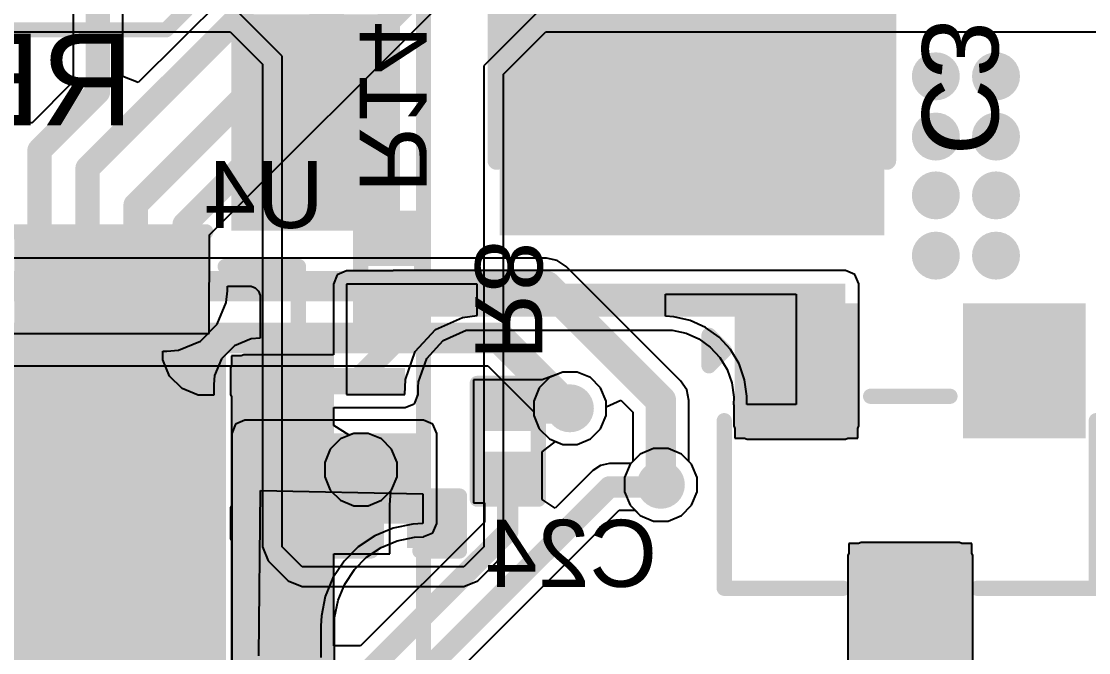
# Model space of a CAD drawing. Header units: millimetres. Extents: x -0.24 to 4.31, y -0.01 to 3.37.
# Drawn here: x 0.2421 to 0.5921, y 0.4996 to 0.7068 of the extents above; entities that cross this region are included whole.
import ezdxf

# ---------------------------------------------------------------- set-up
doc = ezdxf.new("R2010")
doc.units = ezdxf.units.MM
doc.header["$MEASUREMENT"] = 0
for name, color, linetype in [('BottomLayer', 5, 'Continuous'), ('BottomOverlay', 54, 'Continuous'), ('BottomPaste', 16, 'Continuous'), ('BottomSolder', 6, 'Continuous'), ('MidLayer1', 16, 'Continuous'), ('MidLayer2', 76, 'Continuous'), ('TopLayer', 1, 'Continuous'), ('TopOverlay', 2, 'Continuous'), ('TopPaste', 8, 'Continuous'), ('TopSolder', 216, 'Continuous'), ('ViaHoleLayer', 16, 'Continuous')]:
    doc.layers.add(name, color=color, linetype=linetype)
doc.styles.add('Arial', font='', dxfattribs={"height": 0.2})
doc.styles.get('Arial').set_extended_font_data('Arial')

# ---------------------------------------------------------------- blocks, each defined once
blk = doc.blocks.new('HF32FA_G_005_HSL1_25')
at = {"layer": 'TopOverlay', "const_width": 0.005}
blk.add_lwpolyline([(-0.347, 0.2), (0.347, 0.2)], dxfattribs=at)
blk = doc.blocks.new('QFNWB_56__7_7__B_33')
at = {"layer": 'BottomLayer'}
for points in [[(0.1122, 0.1122), (0.1122, -0.1122), (-0.1122, -0.1122), (-0.1122, 0.1122)], [(0.12205, -0.05079), (0.14764, -0.05079), (0.14764, -0.05945), (0.12205, -0.05945)], [(0.12205, -0.06654), (0.14764, -0.06654), (0.14764, -0.0752), (0.12205, -0.0752)], [(0.12205, -0.08228), (0.14764, -0.08228), (0.14764, -0.09094), (0.12205, -0.09094)], [(0.12205, -0.09803), (0.14764, -0.09803), (0.14764, -0.10669), (0.12205, -0.10669)], [(0.02795, -0.12205), (0.02795, -0.14764), (0.01929, -0.14764), (0.01929, -0.12205)], [(0.0437, -0.12205), (0.0437, -0.14764), (0.03504, -0.14764), (0.03504, -0.12205)], [(0.05945, -0.12205), (0.05945, -0.14764), (0.05079, -0.14764), (0.05079, -0.12205)], [(0.0752, -0.12205), (0.0752, -0.14764), (0.06654, -0.14764), (0.06654, -0.12205)], [(0.09094, -0.12205), (0.09094, -0.14764), (0.08228, -0.14764), (0.08228, -0.12205)], [(0.10669, -0.12205), (0.10669, -0.14764), (0.09803, -0.14764), (0.09803, -0.12205)]]:
    blk.add_hatch(color=5, dxfattribs=at).paths.add_polyline_path(points)
at = {"layer": 'BottomPaste'}
for points in [[(0.1122, 0.1122), (0.1122, -0.1122), (-0.1122, -0.1122), (-0.1122, 0.1122)], [(0.12205, -0.05079), (0.14764, -0.05079), (0.14764, -0.05945), (0.12205, -0.05945)], [(0.12205, -0.06654), (0.14764, -0.06654), (0.14764, -0.0752), (0.12205, -0.0752)], [(0.12205, -0.08228), (0.14764, -0.08228), (0.14764, -0.09094), (0.12205, -0.09094)], [(0.12205, -0.09803), (0.14764, -0.09803), (0.14764, -0.10669), (0.12205, -0.10669)], [(0.02795, -0.12205), (0.02795, -0.14764), (0.01929, -0.14764), (0.01929, -0.12205)], [(0.0437, -0.12205), (0.0437, -0.14764), (0.03504, -0.14764), (0.03504, -0.12205)], [(0.05945, -0.12205), (0.05945, -0.14764), (0.05079, -0.14764), (0.05079, -0.12205)], [(0.0752, -0.12205), (0.0752, -0.14764), (0.06654, -0.14764), (0.06654, -0.12205)], [(0.09094, -0.12205), (0.09094, -0.14764), (0.08228, -0.14764), (0.08228, -0.12205)], [(0.10669, -0.12205), (0.10669, -0.14764), (0.09803, -0.14764), (0.09803, -0.12205)]]:
    blk.add_hatch(color=16, dxfattribs=at).paths.add_polyline_path(points)
at = {"layer": 'BottomSolder'}
for points in [[(0.1162, 0.1162), (0.1162, -0.1162), (-0.1162, -0.1162), (-0.1162, 0.1162)], [(0.11805, -0.04679), (0.15164, -0.04679), (0.15164, -0.06345), (0.11805, -0.06345)], [(0.11805, -0.06254), (0.15164, -0.06254), (0.15164, -0.0792), (0.11805, -0.0792)], [(0.11805, -0.07828), (0.15164, -0.07828), (0.15164, -0.09495), (0.11805, -0.09495)], [(0.11805, -0.09403), (0.15164, -0.09403), (0.15164, -0.11069), (0.11805, -0.11069)], [(0.0162, -0.11805), (0.0162, -0.15164), (-0.00046, -0.15164), (-0.00046, -0.11805)], [(0.03195, -0.11805), (0.03195, -0.15164), (0.01529, -0.15164), (0.01529, -0.11805)], [(0.0477, -0.11805), (0.0477, -0.15164), (0.03104, -0.15164), (0.03104, -0.11805)], [(0.06345, -0.11805), (0.06345, -0.15164), (0.04679, -0.15164), (0.04679, -0.11805)], [(0.0792, -0.11805), (0.0792, -0.15164), (0.06254, -0.15164), (0.06254, -0.11805)], [(0.09494, -0.11805), (0.09494, -0.15164), (0.07828, -0.15164), (0.07828, -0.11805)], [(0.11069, -0.11805), (0.11069, -0.15164), (0.09403, -0.15164), (0.09403, -0.11805)]]:
    blk.add_hatch(color=6, dxfattribs=at).paths.add_polyline_path(points)
at = {"layer": 'BottomOverlay', "const_width": 0.005}
for points in [[(0.14, -0.116), (0.14, -0.14)], [(0.115, -0.14), (0.14, -0.14)]]:
    blk.add_lwpolyline(points, dxfattribs=at)
at = {"layer": 'BottomOverlay', "const_width": 0.0025}
for points in [[(0.13875, -0.116, 1), (0.14125, -0.116, 1)], [(0.11375, -0.14, 1), (0.11625, -0.14, 1)], [(0.13875, -0.14, 1), (0.14125, -0.14, 1)], [(0.13875, -0.14, 1), (0.14125, -0.14, 1)]]:
    blk.add_lwpolyline(points, format="xyb", close=True, dxfattribs=at)
blk = doc.blocks.new('R___0201_B_47')
at = {"layer": 'BottomLayer'}
for points in [[(-0.01614, 0.00728), (-0.00551, 0.00728), (-0.00551, -0.00728), (-0.01614, -0.00728)], [(0.00551, 0.00728), (0.01614, 0.00728), (0.01614, -0.00728), (0.00551, -0.00728)]]:
    blk.add_hatch(color=5, dxfattribs=at).paths.add_polyline_path(points)
at = {"layer": 'BottomPaste'}
for points in [[(-0.01614, 0.00728), (-0.00551, 0.00728), (-0.00551, -0.00728), (-0.01614, -0.00728)], [(0.00551, 0.00728), (0.01614, 0.00728), (0.01614, -0.00728), (0.00551, -0.00728)]]:
    blk.add_hatch(color=16, dxfattribs=at).paths.add_polyline_path(points)
at = {"layer": 'BottomSolder'}
for points in [[(-0.01831, 0.00945), (-0.00335, 0.00945), (-0.00335, -0.00945), (-0.01831, -0.00945)], [(0.00335, 0.00945), (0.01831, 0.00945), (0.01831, -0.00945), (0.00335, -0.00945)]]:
    blk.add_hatch(color=6, dxfattribs=at).paths.add_polyline_path(points)
at = {"layer": 'BottomOverlay', "const_width": 0.005}
for points in [[(-0.019, 0.01), (0.019, 0.01)], [(-0.019, 0.01), (-0.019, -0.01)], [(0.019, 0.01), (0.019, -0.01)], [(-0.019, -0.01), (0.019, -0.01)]]:
    blk.add_lwpolyline(points, dxfattribs=at)
at = {"layer": 'BottomOverlay', "const_width": 0.0025}
for points in [[(-0.02025, 0.01, 1), (-0.01775, 0.01, 1)], [(-0.02025, 0.01, 1), (-0.01775, 0.01, 1)], [(0.01775, 0.01, 1), (0.02025, 0.01, 1)], [(0.01775, 0.01, 1), (0.02025, 0.01, 1)], [(-0.02025, -0.01, 1), (-0.01775, -0.01, 1)], [(-0.02025, -0.01, 1), (-0.01775, -0.01, 1)], [(0.01775, -0.01, 1), (0.02025, -0.01, 1)], [(0.01775, -0.01, 1), (0.02025, -0.01, 1)]]:
    blk.add_lwpolyline(points, format="xyb", close=True, dxfattribs=at)
blk = doc.blocks.new('R___0201_B_52')
at = {"layer": 'BottomLayer'}
for points in [[(-0.01614, 0.00728), (-0.00551, 0.00728), (-0.00551, -0.00728), (-0.01614, -0.00728)], [(0.00551, 0.00728), (0.01614, 0.00728), (0.01614, -0.00728), (0.00551, -0.00728)]]:
    blk.add_hatch(color=5, dxfattribs=at).paths.add_polyline_path(points)
at = {"layer": 'BottomPaste'}
for points in [[(-0.01614, 0.00728), (-0.00551, 0.00728), (-0.00551, -0.00728), (-0.01614, -0.00728)], [(0.00551, 0.00728), (0.01614, 0.00728), (0.01614, -0.00728), (0.00551, -0.00728)]]:
    blk.add_hatch(color=16, dxfattribs=at).paths.add_polyline_path(points)
at = {"layer": 'BottomSolder'}
for points in [[(-0.01831, 0.00945), (-0.00335, 0.00945), (-0.00335, -0.00945), (-0.01831, -0.00945)], [(0.00335, 0.00945), (0.01831, 0.00945), (0.01831, -0.00945), (0.00335, -0.00945)]]:
    blk.add_hatch(color=6, dxfattribs=at).paths.add_polyline_path(points)
at = {"layer": 'BottomOverlay', "const_width": 0.005}
for points in [[(-0.019, 0.01), (0.019, 0.01)], [(-0.019, 0.01), (-0.019, -0.01)], [(0.019, 0.01), (0.019, -0.01)], [(-0.019, -0.01), (0.019, -0.01)]]:
    blk.add_lwpolyline(points, dxfattribs=at)
at = {"layer": 'BottomOverlay', "const_width": 0.0025}
for points in [[(-0.02025, 0.01, 1), (-0.01775, 0.01, 1)], [(-0.02025, 0.01, 1), (-0.01775, 0.01, 1)], [(0.01775, 0.01, 1), (0.02025, 0.01, 1)], [(0.01775, 0.01, 1), (0.02025, 0.01, 1)], [(-0.02025, -0.01, 1), (-0.01775, -0.01, 1)], [(-0.02025, -0.01, 1), (-0.01775, -0.01, 1)], [(0.01775, -0.01, 1), (0.02025, -0.01, 1)], [(0.01775, -0.01, 1), (0.02025, -0.01, 1)]]:
    blk.add_lwpolyline(points, format="xyb", close=True, dxfattribs=at)
blk = doc.blocks.new('SOT_23_B_55')
at = {"layer": 'BottomLayer'}
for points in [[(-0.05354, 0.05748), (-0.02126, 0.05748), (-0.02126, 0.02126), (-0.05354, 0.02126)], [(0.02126, 0.05748), (0.05354, 0.05748), (0.05354, 0.02126), (0.02126, 0.02126)], [(-0.01614, -0.02126), (0.01614, -0.02126), (0.01614, -0.05748), (-0.01614, -0.05748)]]:
    blk.add_hatch(color=5, dxfattribs=at).paths.add_polyline_path(points)
at = {"layer": 'BottomPaste'}
for points in [[(-0.05354, 0.05748), (-0.02126, 0.05748), (-0.02126, 0.02126), (-0.05354, 0.02126)], [(0.02126, 0.05748), (0.05354, 0.05748), (0.05354, 0.02126), (0.02126, 0.02126)], [(-0.01614, -0.02126), (0.01614, -0.02126), (0.01614, -0.05748), (-0.01614, -0.05748)]]:
    blk.add_hatch(color=16, dxfattribs=at).paths.add_polyline_path(points)
at = {"layer": 'BottomSolder'}
for points in [[(-0.05754, 0.06148), (-0.01726, 0.06148), (-0.01726, 0.01726), (-0.05754, 0.01726)], [(0.01726, 0.06148), (0.05754, 0.06148), (0.05754, 0.01726), (0.01726, 0.01726)], [(-0.02014, -0.01726), (0.02014, -0.01726), (0.02014, -0.06148), (-0.02014, -0.06148)]]:
    blk.add_hatch(color=6, dxfattribs=at).paths.add_polyline_path(points)
at = {"layer": 'BottomOverlay', "const_width": 0.005}
for points in [[(-0.066, 0.041), (-0.066, 0.051)], [(-0.066, 0.051), (-0.061, 0.046)], [(-0.066, 0.041), (-0.061, 0.046)], [(-0.013, 0.031), (0.013, 0.031)], [(-0.061, -0.032), (-0.061, 0.023)], [(0.061, -0.032), (0.061, 0.023)], [(-0.061, -0.032), (-0.022, -0.032)], [(0.022, -0.032), (0.061, -0.032)]]:
    blk.add_lwpolyline(points, dxfattribs=at)
at = {"layer": 'BottomOverlay', "const_width": 0.0025}
for points in [[(-0.06725, 0.051, 1), (-0.06475, 0.051, 1)], [(-0.06725, 0.051, 1), (-0.06475, 0.051, 1)], [(-0.06225, 0.046, 1), (-0.05975, 0.046, 1)], [(-0.06225, 0.046, 1), (-0.05975, 0.046, 1)], [(-0.06725, 0.041, 1), (-0.06475, 0.041, 1)], [(-0.06725, 0.041, 1), (-0.06475, 0.041, 1)], [(-0.01425, 0.031, 1), (-0.01175, 0.031, 1)], [(0.01175, 0.031, 1), (0.01425, 0.031, 1)], [(-0.06225, 0.023, 1), (-0.05975, 0.023, 1)], [(0.05975, 0.023, 1), (0.06225, 0.023, 1)], [(-0.06225, -0.032, 1), (-0.05975, -0.032, 1)], [(-0.06225, -0.032, 1), (-0.05975, -0.032, 1)], [(-0.02325, -0.032, 1), (-0.02075, -0.032, 1)], [(0.02075, -0.032, 1), (0.02325, -0.032, 1)], [(0.05975, -0.032, 1), (0.06225, -0.032, 1)], [(0.05975, -0.032, 1), (0.06225, -0.032, 1)]]:
    blk.add_lwpolyline(points, format="xyb", close=True, dxfattribs=at)
blk = doc.blocks.new('V________T______60')
at = {"layer": 'TopLayer'}
blk.add_hatch(color=1, dxfattribs=at).paths.add_polyline_path([(-0.17323, 0.0812), (-0.12598, 0.0812), (-0.12598, 0.01821), (-0.17323, 0.01821)])
at = {"layer": 'TopPaste'}
blk.add_hatch(color=8, dxfattribs=at).paths.add_polyline_path([(-0.17323, 0.0812), (-0.12598, 0.0812), (-0.12598, 0.01821), (-0.17323, 0.01821)])
at = {"layer": 'TopSolder'}
blk.add_hatch(color=216, dxfattribs=at).paths.add_polyline_path([(-0.17723, 0.0852), (-0.12198, 0.0852), (-0.12198, 0.01421), (-0.17723, 0.01421)])
at = {"layer": 'TopOverlay', "const_width": 0.005}
blk.add_lwpolyline([(0.11544, 0.08556), (-0.11356, 0.08556)], dxfattribs=at)
at = {"layer": 'TopOverlay', "const_width": 0.0025}
blk.add_lwpolyline([(-0.11481, 0.08556, 1), (-0.11231, 0.08556, 1)], format="xyb", close=True, dxfattribs=at)
blk = doc.blocks.new('CAP_0201_B_66')
at = {"layer": 'BottomLayer'}
for points in [[(-0.01772, 0.00591), (-0.00591, 0.00591), (-0.00591, -0.00591), (-0.01772, -0.00591)], [(0.00591, 0.00591), (0.01772, 0.00591), (0.01772, -0.00591), (0.00591, -0.00591)]]:
    blk.add_hatch(color=5, dxfattribs=at).paths.add_polyline_path(points)
at = {"layer": 'BottomPaste'}
for points in [[(-0.01772, 0.00591), (-0.00591, 0.00591), (-0.00591, -0.00591), (-0.01772, -0.00591)], [(0.00591, 0.00591), (0.01772, 0.00591), (0.01772, -0.00591), (0.00591, -0.00591)]]:
    blk.add_hatch(color=16, dxfattribs=at).paths.add_polyline_path(points)
at = {"layer": 'BottomSolder'}
for points in [[(-0.01988, 0.00807), (-0.00374, 0.00807), (-0.00374, -0.00807), (-0.01988, -0.00807)], [(0.00374, 0.00807), (0.01988, 0.00807), (0.01988, -0.00807), (0.00374, -0.00807)]]:
    blk.add_hatch(color=6, dxfattribs=at).paths.add_polyline_path(points)
at = {"layer": 'BottomOverlay', "const_width": 0.005}
for points in [[(-0.021, 0.009), (-0.021, -0.009)], [(-0.008, 0.009), (-0.021, 0.009)], [(0.021, 0.009), (0.008, 0.009)], [(0.021, 0.009), (0.021, -0.009)], [(-0.008, -0.009), (-0.021, -0.009)], [(0.021, -0.009), (0.008, -0.009)]]:
    blk.add_lwpolyline(points, dxfattribs=at)
at = {"layer": 'BottomOverlay', "const_width": 0.0025}
for points in [[(-0.02225, 0.009, 1), (-0.01975, 0.009, 1)], [(-0.02225, 0.009, 1), (-0.01975, 0.009, 1)], [(-0.00925, 0.009, 1), (-0.00675, 0.009, 1)], [(0.00675, 0.009, 1), (0.00925, 0.009, 1)], [(0.01975, 0.009, 1), (0.02225, 0.009, 1)], [(0.01975, 0.009, 1), (0.02225, 0.009, 1)], [(-0.02225, -0.009, 1), (-0.01975, -0.009, 1)], [(-0.02225, -0.009, 1), (-0.01975, -0.009, 1)], [(-0.00925, -0.009, 1), (-0.00675, -0.009, 1)], [(0.00675, -0.009, 1), (0.00925, -0.009, 1)], [(0.01975, -0.009, 1), (0.02225, -0.009, 1)], [(0.01975, -0.009, 1), (0.02225, -0.009, 1)]]:
    blk.add_lwpolyline(points, format="xyb", close=True, dxfattribs=at)
blk = doc.blocks.new('C____B_B_77')
at = {"layer": 'BottomLayer'}
blk.add_hatch(color=5, dxfattribs=at).paths.add_polyline_path([(0.10039, 0.05906), (0.10039, -0.05906), (0.03346, -0.05906), (0.03346, 0.05906)])
at = {"layer": 'BottomPaste'}
blk.add_hatch(color=16, dxfattribs=at).paths.add_polyline_path([(0.10039, 0.05906), (0.10039, -0.05906), (0.03346, -0.05906), (0.03346, 0.05906)])
at = {"layer": 'BottomSolder'}
blk.add_hatch(color=6, dxfattribs=at).paths.add_polyline_path([(0.10439, 0.06306), (0.10439, -0.06306), (0.02946, -0.06306), (0.02946, 0.06306)])
at = {"layer": 'BottomOverlay', "const_width": 0.006}
for points in [[(0.07985, 0.064), (-0.07615, 0.064)], [(0.07985, -0.064), (-0.07615, -0.064)]]:
    blk.add_lwpolyline(points, dxfattribs=at)
at = {"layer": 'BottomOverlay', "const_width": 0.003}
for points in [[(0.07835, 0.064, 1), (0.08135, 0.064, 1)], [(0.07835, -0.064, 1), (0.08135, -0.064, 1)]]:
    blk.add_lwpolyline(points, format="xyb", close=True, dxfattribs=at)

msp = doc.modelspace()

# ---------------------------------------------------------------- hatches: boundary and pattern name
at = {"layer": 'BottomLayer'}
h = msp.add_hatch(color=5, dxfattribs=at)
edge = h.paths.add_edge_path()
edge.add_arc((0.542, 0.68877), 0.00787, 0, 360)
h = msp.add_hatch(color=5, dxfattribs=at)
edge = h.paths.add_edge_path()
edge.add_arc((0.56173, 0.68877), 0.00787, 0, 360)
h = msp.add_hatch(color=5, dxfattribs=at)
edge = h.paths.add_edge_path()
edge.add_arc((0.542, 0.669), 0.00787, 0, 360)
h = msp.add_hatch(color=5, dxfattribs=at)
edge = h.paths.add_edge_path()
edge.add_arc((0.56173, 0.669), 0.00787, 0, 360)
h = msp.add_hatch(color=5, dxfattribs=at)
edge = h.paths.add_edge_path()
edge.add_arc((0.542, 0.6497), 0.00787, 0, 360)
h = msp.add_hatch(color=5, dxfattribs=at)
edge = h.paths.add_edge_path()
edge.add_arc((0.56173, 0.6497), 0.00787, 0, 360)
h = msp.add_hatch(color=5, dxfattribs=at)
edge = h.paths.add_edge_path()
edge.add_arc((0.542, 0.62993), 0.00787, 0, 360)
h = msp.add_hatch(color=5, dxfattribs=at)
edge = h.paths.add_edge_path()
edge.add_arc((0.56173, 0.62993), 0.00787, 0, 360)
for points in [[(0.36414, 0.60985), (0.51237, 0.60985), (0.51237, 0.62069), (0.36414, 0.62069)], [(0.48009, 0.57403), (0.51237, 0.57403), (0.51237, 0.61371), (0.48009, 0.61371)], [(0.31505, 0.58439), (0.36798, 0.58439), (0.36798, 0.59306), (0.31505, 0.59306)], [(0.31505, 0.53715), (0.34934, 0.53715), (0.34934, 0.54715), (0.31505, 0.54715)], [(0.51749, 0.45391), (0.54977, 0.45391), (0.54977, 0.53152), (0.51749, 0.53152)]]:
    msp.add_hatch(color=5, dxfattribs=at).paths.add_polyline_path(points)
h = msp.add_hatch(color=5, dxfattribs=at)
edge = h.paths.add_edge_path()
edge.add_arc((0.422, 0.57983), 0.00787, 0, 360)
h = msp.add_hatch(color=5, dxfattribs=at)
edge = h.paths.add_edge_path()
edge.add_arc((0.35349, 0.55971), 0.00787, 0, 360)
h = msp.add_hatch(color=5, dxfattribs=at)
edge = h.paths.add_edge_path()
edge.add_arc((0.45183, 0.55473), 0.00787, 0, 360)
h = msp.add_hatch(color=5, dxfattribs=at)
edge = h.paths.add_edge_path()
edge.add_arc((0.25392, 0.547), 0.00787, 0, 360)
h = msp.add_hatch(color=5, dxfattribs=at)
edge = h.paths.add_edge_path()
edge.add_arc((0.25392, 0.50767), 0.00787, 0, 360)
at = {"layer": 'MidLayer1'}
h = msp.add_hatch(color=16, dxfattribs=at)
edge = h.paths.add_edge_path()
edge.add_arc((0.542, 0.68877), 0.00787, 0, 360)
h = msp.add_hatch(color=16, dxfattribs=at)
edge = h.paths.add_edge_path()
edge.add_arc((0.56173, 0.68877), 0.00787, 0, 360)
h = msp.add_hatch(color=16, dxfattribs=at)
edge = h.paths.add_edge_path()
edge.add_arc((0.542, 0.669), 0.00787, 0, 360)
h = msp.add_hatch(color=16, dxfattribs=at)
edge = h.paths.add_edge_path()
edge.add_arc((0.56173, 0.669), 0.00787, 0, 360)
h = msp.add_hatch(color=16, dxfattribs=at)
edge = h.paths.add_edge_path()
edge.add_arc((0.542, 0.6497), 0.00787, 0, 360)
h = msp.add_hatch(color=16, dxfattribs=at)
edge = h.paths.add_edge_path()
edge.add_arc((0.56173, 0.6497), 0.00787, 0, 360)
h = msp.add_hatch(color=16, dxfattribs=at)
edge = h.paths.add_edge_path()
edge.add_arc((0.542, 0.62993), 0.00787, 0, 360)
h = msp.add_hatch(color=16, dxfattribs=at)
edge = h.paths.add_edge_path()
edge.add_arc((0.56173, 0.62993), 0.00787, 0, 360)
h = msp.add_hatch(color=16, dxfattribs=at)
edge = h.paths.add_edge_path()
edge.add_arc((0.422, 0.57983), 0.00787, 0, 360)
h = msp.add_hatch(color=16, dxfattribs=at)
edge = h.paths.add_edge_path()
edge.add_arc((0.35349, 0.55971), 0.00787, 0, 360)
h = msp.add_hatch(color=16, dxfattribs=at)
edge = h.paths.add_edge_path()
edge.add_arc((0.45183, 0.55473), 0.00787, 0, 360)
h = msp.add_hatch(color=16, dxfattribs=at)
edge = h.paths.add_edge_path()
edge.add_arc((0.25392, 0.547), 0.00787, 0, 360)
h = msp.add_hatch(color=16, dxfattribs=at)
edge = h.paths.add_edge_path()
edge.add_arc((0.25392, 0.50767), 0.00787, 0, 360)
at = {"layer": 'MidLayer2'}
h = msp.add_hatch(color=76, dxfattribs=at)
edge = h.paths.add_edge_path()
edge.add_arc((0.542, 0.68877), 0.00787, 0, 360)
h = msp.add_hatch(color=76, dxfattribs=at)
edge = h.paths.add_edge_path()
edge.add_arc((0.56173, 0.68877), 0.00787, 0, 360)
h = msp.add_hatch(color=76, dxfattribs=at)
edge = h.paths.add_edge_path()
edge.add_arc((0.542, 0.669), 0.00787, 0, 360)
h = msp.add_hatch(color=76, dxfattribs=at)
edge = h.paths.add_edge_path()
edge.add_arc((0.56173, 0.669), 0.00787, 0, 360)
h = msp.add_hatch(color=76, dxfattribs=at)
edge = h.paths.add_edge_path()
edge.add_arc((0.542, 0.6497), 0.00787, 0, 360)
h = msp.add_hatch(color=76, dxfattribs=at)
edge = h.paths.add_edge_path()
edge.add_arc((0.56173, 0.6497), 0.00787, 0, 360)
h = msp.add_hatch(color=76, dxfattribs=at)
edge = h.paths.add_edge_path()
edge.add_arc((0.542, 0.62993), 0.00787, 0, 360)
h = msp.add_hatch(color=76, dxfattribs=at)
edge = h.paths.add_edge_path()
edge.add_arc((0.56173, 0.62993), 0.00787, 0, 360)
h = msp.add_hatch(color=76, dxfattribs=at)
edge = h.paths.add_edge_path()
edge.add_arc((0.422, 0.57983), 0.00787, 0, 360)
h = msp.add_hatch(color=76, dxfattribs=at)
edge = h.paths.add_edge_path()
edge.add_arc((0.35349, 0.55971), 0.00787, 0, 360)
h = msp.add_hatch(color=76, dxfattribs=at)
edge = h.paths.add_edge_path()
edge.add_arc((0.45183, 0.55473), 0.00787, 0, 360)
h = msp.add_hatch(color=76, dxfattribs=at)
edge = h.paths.add_edge_path()
edge.add_arc((0.25392, 0.547), 0.00787, 0, 360)
h = msp.add_hatch(color=76, dxfattribs=at)
edge = h.paths.add_edge_path()
edge.add_arc((0.25392, 0.50767), 0.00787, 0, 360)
at = {"layer": 'TopLayer'}
h = msp.add_hatch(color=1, dxfattribs=at)
edge = h.paths.add_edge_path()
edge.add_arc((0.542, 0.68877), 0.00787, 0, 360)
h = msp.add_hatch(color=1, dxfattribs=at)
edge = h.paths.add_edge_path()
edge.add_arc((0.56173, 0.68877), 0.00787, 0, 360)
h = msp.add_hatch(color=1, dxfattribs=at)
edge = h.paths.add_edge_path()
edge.add_arc((0.542, 0.669), 0.00787, 0, 360)
h = msp.add_hatch(color=1, dxfattribs=at)
edge = h.paths.add_edge_path()
edge.add_arc((0.56173, 0.669), 0.00787, 0, 360)
h = msp.add_hatch(color=1, dxfattribs=at)
edge = h.paths.add_edge_path()
edge.add_arc((0.542, 0.6497), 0.00787, 0, 360)
h = msp.add_hatch(color=1, dxfattribs=at)
edge = h.paths.add_edge_path()
edge.add_arc((0.56173, 0.6497), 0.00787, 0, 360)
h = msp.add_hatch(color=1, dxfattribs=at)
edge = h.paths.add_edge_path()
edge.add_arc((0.542, 0.62993), 0.00787, 0, 360)
h = msp.add_hatch(color=1, dxfattribs=at)
edge = h.paths.add_edge_path()
edge.add_arc((0.56173, 0.62993), 0.00787, 0, 360)
h = msp.add_hatch(color=1, dxfattribs=at)
edge = h.paths.add_edge_path()
edge.add_arc((0.422, 0.57983), 0.00787, 0, 360)
for points in [[(0.31544, 0.35837), (0.34044, 0.35837), (0.34044, 0.57161), (0.31544, 0.57161)], [(0.31901, 0.54203), (0.374, 0.54203), (0.374, 0.57161), (0.31901, 0.57161)], [(0.119, 0.413), (0.269, 0.413), (0.269, 0.563), (0.119, 0.563)]]:
    msp.add_hatch(color=1, dxfattribs=at).paths.add_polyline_path(points)
h = msp.add_hatch(color=1, dxfattribs=at)
edge = h.paths.add_edge_path()
edge.add_arc((0.35349, 0.55971), 0.00787, 0, 360)
h = msp.add_hatch(color=1, dxfattribs=at)
edge = h.paths.add_edge_path()
edge.add_arc((0.45183, 0.55473), 0.00787, 0, 360)
h = msp.add_hatch(color=1, dxfattribs=at)
edge = h.paths.add_edge_path()
edge.add_arc((0.25392, 0.547), 0.00787, 0, 360)
h = msp.add_hatch(color=1, dxfattribs=at)
edge = h.paths.add_edge_path()
edge.add_arc((0.25392, 0.50767), 0.00787, 0, 360)
at = {"layer": 'ViaHoleLayer'}
h = msp.add_hatch(color=16, dxfattribs=at)
edge = h.paths.add_edge_path()
edge.add_arc((0.542, 0.68877), 0.00394, 0, 360)
h = msp.add_hatch(color=16, dxfattribs=at)
edge = h.paths.add_edge_path()
edge.add_arc((0.56173, 0.68877), 0.00394, 0, 360)
h = msp.add_hatch(color=16, dxfattribs=at)
edge = h.paths.add_edge_path()
edge.add_arc((0.542, 0.669), 0.00394, 0, 360)
h = msp.add_hatch(color=16, dxfattribs=at)
edge = h.paths.add_edge_path()
edge.add_arc((0.56173, 0.669), 0.00394, 0, 360)
h = msp.add_hatch(color=16, dxfattribs=at)
edge = h.paths.add_edge_path()
edge.add_arc((0.542, 0.6497), 0.00394, 0, 360)
h = msp.add_hatch(color=16, dxfattribs=at)
edge = h.paths.add_edge_path()
edge.add_arc((0.56173, 0.6497), 0.00394, 0, 360)
h = msp.add_hatch(color=16, dxfattribs=at)
edge = h.paths.add_edge_path()
edge.add_arc((0.542, 0.62993), 0.00394, 0, 360)
h = msp.add_hatch(color=16, dxfattribs=at)
edge = h.paths.add_edge_path()
edge.add_arc((0.56173, 0.62993), 0.00394, 0, 360)
h = msp.add_hatch(color=16, dxfattribs=at)
edge = h.paths.add_edge_path()
edge.add_arc((0.422, 0.57983), 0.00394, 0, 360)
h = msp.add_hatch(color=16, dxfattribs=at)
edge = h.paths.add_edge_path()
edge.add_arc((0.35349, 0.55971), 0.00394, 0, 360)
h = msp.add_hatch(color=16, dxfattribs=at)
edge = h.paths.add_edge_path()
edge.add_arc((0.45183, 0.55473), 0.00394, 0, 360)
h = msp.add_hatch(color=16, dxfattribs=at)
edge = h.paths.add_edge_path()
edge.add_arc((0.25392, 0.547), 0.00394, 0, 360)
h = msp.add_hatch(color=16, dxfattribs=at)
edge = h.paths.add_edge_path()
edge.add_arc((0.25392, 0.50767), 0.00394, 0, 360)

# ---------------------------------------------------------------- linework, layer by layer
at = {"layer": 'BottomLayer'}
for p, q in [((0.30385, 0.6368), (0.41271, 0.74566)), ((0.2591, 0.7366), (0.2591, 0.68702)), ((0.27541, 0.68876), (0.27541, 0.7366)), ((0.3082, 0.71447), (0.28041, 0.68669)), ((0.2591, 0.68702), (0.24553, 0.67345)), ((0.28041, 0.68669), (0.27541, 0.68876)), ((0.24553, 0.67345), (0.24053, 0.67552)), ((0.30385, 0.62154), (0.30385, 0.6368)), ((0.34575, 0.62368), (0.34448, 0.62062)), ((0.34881, 0.62495), (0.34575, 0.62368)), ((0.36397, 0.62495), (0.34881, 0.62495)), ((0.36414, 0.62502), (0.36397, 0.62495)), ((0.51237, 0.62502), (0.36414, 0.62502)), ((0.51543, 0.62375), (0.51237, 0.62502)), ((0.5167, 0.62069), (0.51543, 0.62375)), ((0.30369, 0.62075), (0.30385, 0.62154)), ((0.30369, 0.60441), (0.30369, 0.62075)), ((0.30385, 0.62154), (0.30385, 0.62154)), ((0.30969, 0.61841), (0.30969, 0.61989)), ((0.30969, 0.61989), (0.31671, 0.61989)), ((0.31671, 0.61989), (0.31746, 0.61989)), ((0.31746, 0.61989), (0.31884, 0.61932)), ((0.34448, 0.62062), (0.34448, 0.59739)), ((0.39165, 0.62062), (0.34881, 0.62062)), ((0.34881, 0.62062), (0.34881, 0.5844)), ((0.39165, 0.61028), (0.39165, 0.62062)), ((0.5167, 0.57403), (0.5167, 0.62069)), ((0.30931, 0.61454), (0.30969, 0.61841)), ((0.30969, 0.61841), (0.30969, 0.61841)), ((0.31884, 0.61932), (0.3199, 0.61826)), ((0.3199, 0.61826), (0.32047, 0.61688)), ((0.32047, 0.61688), (0.32047, 0.61613)), ((0.32047, 0.61613), (0.32047, 0.61613)), ((0.32047, 0.61613), (0.32047, 0.60289)), ((0.45339, 0.61002), (0.45339, 0.61726)), ((0.45339, 0.61726), (0.49623, 0.61726)), ((0.49623, 0.61726), (0.49623, 0.58103)), ((0.30635, 0.60739), (0.30931, 0.61454)), ((0.37791, 0.60566), (0.38679, 0.60968)), ((0.38679, 0.60968), (0.39165, 0.61028)), ((0.39165, 0.61028), (0.39165, 0.61028)), ((0.45613, 0.60983), (0.45339, 0.61002)), ((0.45339, 0.61002), (0.45339, 0.61002)), ((0.46148, 0.60861), (0.45613, 0.60983)), ((0.30087, 0.60191), (0.30635, 0.60739)), ((0.37132, 0.59848), (0.37791, 0.60566)), ((0.3805, 0.60208), (0.38798, 0.60546)), ((0.38798, 0.60546), (0.38847, 0.60552)), ((0.38847, 0.60552), (0.45552, 0.60552)), ((0.45552, 0.60552), (0.46009, 0.60449)), ((0.46648, 0.60635), (0.46148, 0.60861)), ((0.47092, 0.60313), (0.46648, 0.60635)), ((0.09577, 0.60441), (0.30369, 0.60441)), ((0.3175, 0.6026), (0.31199, 0.60032)), ((0.32047, 0.60289), (0.3175, 0.6026)), ((0.37511, 0.59621), (0.3805, 0.60208)), ((0.46009, 0.60449), (0.46429, 0.60259)), ((0.46429, 0.60259), (0.46803, 0.59988)), ((0.47463, 0.59909), (0.47092, 0.60313)), ((0.28855, 0.59857), (0.28985, 0.59857)), ((0.28855, 0.59569), (0.28855, 0.59857)), ((0.28855, 0.59857), (0.28855, 0.59857)), ((0.28985, 0.59857), (0.29372, 0.59895)), ((0.29372, 0.59895), (0.30087, 0.60191)), ((0.31199, 0.60032), (0.30778, 0.59611)), ((0.36807, 0.5893), (0.37132, 0.59848)), ((0.46803, 0.59988), (0.47115, 0.59649)), ((0.47746, 0.59439), (0.47463, 0.59909)), ((0.29076, 0.59037), (0.28855, 0.59569)), ((0.30778, 0.59611), (0.3055, 0.5906)), ((0.31425, 0.59706), (0.31105, 0.59706)), ((0.31105, 0.59706), (0.31105, 0.59385)), ((0.31505, 0.59739), (0.31425, 0.59706)), ((0.34448, 0.59739), (0.31505, 0.59739)), ((0.37237, 0.58847), (0.37511, 0.59621)), ((0.47115, 0.59649), (0.47353, 0.59253)), ((0.31105, 0.59385), (0.31072, 0.59306)), ((0.31072, 0.59306), (0.31072, 0.58439)), ((0.41964, 0.5917), (0.41745, 0.59079)), ((0.42436, 0.5917), (0.41964, 0.5917)), ((0.42873, 0.58989), (0.42436, 0.5917)), ((0.47353, 0.59253), (0.47506, 0.58819)), ((0.47929, 0.58922), (0.47746, 0.59439)), ((0.29483, 0.58629), (0.29076, 0.59037)), ((0.3055, 0.5906), (0.30521, 0.58762)), ((0.36789, 0.5844), (0.36807, 0.5893)), ((0.37231, 0.58677), (0.37237, 0.58847)), ((0.41293, 0.58914), (0.39036, 0.58914)), ((0.39036, 0.58914), (0.39036, 0.56749)), ((0.41745, 0.59079), (0.41293, 0.58914)), ((0.41293, 0.58914), (0.41293, 0.58914)), ((0.41293, 0.58914), (0.41293, 0.58914)), ((0.43207, 0.58655), (0.42873, 0.58989)), ((0.47506, 0.58819), (0.47571, 0.58351)), ((0.48005, 0.58378), (0.47929, 0.58922)), ((0.30015, 0.58409), (0.29483, 0.58629)), ((0.30521, 0.58762), (0.30521, 0.58762)), ((0.30521, 0.58762), (0.30521, 0.58409)), ((0.37231, 0.58439), (0.37231, 0.58677)), ((0.43388, 0.58219), (0.43207, 0.58655)), ((0.30303, 0.58409), (0.30015, 0.58409)), ((0.30521, 0.58409), (0.30303, 0.58409)), ((0.31072, 0.58439), (0.31105, 0.5836)), ((0.31105, 0.5836), (0.31105, 0.54795)), ((0.34881, 0.5844), (0.36789, 0.5844)), ((0.36798, 0.58006), (0.37036, 0.58105)), ((0.37036, 0.58105), (0.37083, 0.58123)), ((0.37083, 0.58123), (0.37084, 0.58125)), ((0.37084, 0.58125), (0.37104, 0.58133)), ((0.37104, 0.58133), (0.37231, 0.58439)), ((0.43388, 0.57747), (0.43388, 0.58219)), ((0.47571, 0.58351), (0.47568, 0.58109)), ((0.47568, 0.58109), (0.47569, 0.58106)), ((0.47569, 0.58106), (0.47568, 0.58103)), ((0.47568, 0.58103), (0.47576, 0.58085)), ((0.48001, 0.58103), (0.48005, 0.58378)), ((0.49623, 0.58103), (0.48001, 0.58103)), ((0.34464, 0.57419), (0.34464, 0.58006)), ((0.34464, 0.58006), (0.36798, 0.58006)), ((0.43207, 0.5731), (0.43388, 0.57747)), ((0.47576, 0.58085), (0.47576, 0.57403)), ((0.34964, 0.57097), (0.34464, 0.57419)), ((0.47576, 0.57403), (0.47609, 0.57324)), ((0.51637, 0.57324), (0.5167, 0.57403)), ((0.35113, 0.57158), (0.34964, 0.57097)), ((0.35585, 0.57158), (0.35113, 0.57158)), ((0.36021, 0.56978), (0.35585, 0.57158)), ((0.42873, 0.56976), (0.43207, 0.5731)), ((0.47609, 0.57324), (0.47609, 0.57003)), ((0.51637, 0.57003), (0.51637, 0.57324)), ((0.36355, 0.56644), (0.36021, 0.56978)), ((0.39036, 0.56749), (0.39036, 0.56551)), ((0.41293, 0.56558), (0.41734, 0.56891)), ((0.41734, 0.56891), (0.41964, 0.56795)), ((0.41964, 0.56795), (0.42436, 0.56795)), ((0.42436, 0.56795), (0.42873, 0.56976)), ((0.47609, 0.57003), (0.47929, 0.57003)), ((0.47929, 0.57003), (0.48009, 0.56971)), ((0.48009, 0.56971), (0.51237, 0.56971)), ((0.51237, 0.56971), (0.51317, 0.57003)), ((0.51317, 0.57003), (0.51637, 0.57003)), ((0.36536, 0.56207), (0.36355, 0.56644)), ((0.39036, 0.56551), (0.39036, 0.54886)), ((0.41293, 0.54989), (0.41293, 0.56558)), ((0.4451, 0.5648), (0.442, 0.56169)), ((0.44947, 0.5666), (0.4451, 0.5648)), ((0.45419, 0.5666), (0.44947, 0.5666)), ((0.45856, 0.5648), (0.45419, 0.5666)), ((0.4619, 0.56146), (0.45856, 0.5648)), ((0.36536, 0.55735), (0.36536, 0.56207)), ((0.43204, 0.56111), (0.42956, 0.55945)), ((0.43496, 0.56169), (0.43204, 0.56111)), ((0.442, 0.56169), (0.43496, 0.56169)), ((0.43496, 0.56169), (0.43496, 0.56169)), ((0.4637, 0.55709), (0.4619, 0.56146)), ((0.36355, 0.55298), (0.36536, 0.55735)), ((0.42956, 0.55945), (0.41719, 0.54709)), ((0.42956, 0.55945), (0.42956, 0.55945)), ((0.4637, 0.55237), (0.4637, 0.55709)), ((0.36327, 0.5527), (0.36355, 0.55298)), ((0.36292, 0.54809), (0.36327, 0.5527)), ((0.41719, 0.54709), (0.41293, 0.54989)), ((0.4619, 0.548), (0.4637, 0.55237)), ((0.31105, 0.54795), (0.31072, 0.54715)), ((0.31072, 0.54715), (0.31072, 0.53715)), ((0.36292, 0.53213), (0.36292, 0.54809)), ((0.36482, 0.47308), (0.43813, 0.5464)), ((0.39036, 0.54886), (0.394, 0.54886)), ((0.394, 0.54886), (0.394, 0.54251)), ((0.43813, 0.5464), (0.44337, 0.5464)), ((0.44337, 0.5464), (0.4451, 0.54466)), ((0.45856, 0.54466), (0.4619, 0.548)), ((0.394, 0.54251), (0.35336, 0.50188)), ((0.4451, 0.54466), (0.44947, 0.54285)), ((0.44947, 0.54285), (0.45419, 0.54285)), ((0.45419, 0.54285), (0.45856, 0.54466)), ((0.31072, 0.53715), (0.31105, 0.53635)), ((0.31105, 0.53635), (0.31105, 0.50165)), ((0.51669, 0.53551), (0.51349, 0.53551)), ((0.51349, 0.53551), (0.51349, 0.53231)), ((0.51749, 0.53584), (0.51669, 0.53551)), ((0.54977, 0.53584), (0.51749, 0.53584)), ((0.55057, 0.53551), (0.54977, 0.53584)), ((0.55377, 0.53551), (0.55057, 0.53551)), ((0.55377, 0.53231), (0.55377, 0.53551)), ((0.34464, 0.50188), (0.34464, 0.53213)), ((0.34464, 0.53213), (0.36292, 0.53213)), ((0.51349, 0.53231), (0.51316, 0.53152)), ((0.5541, 0.53152), (0.55377, 0.53231)), ((0.51316, 0.53152), (0.51316, 0.47573)), ((0.5541, 0.45391), (0.5541, 0.53152)), ((0.31105, 0.50165), (0.31105, 0.45441)), ((0.35336, 0.50188), (0.34464, 0.50188))]:
    msp.add_line(p, q, dxfattribs=at)
for points, const_width in [([(0.26725, 0.68364), (0.26725, 0.76702)], 0.008), ([(0.29569, 0.64017), (0.40694, 0.75143)], 0.008), ([(0.27962, 0.64655), (0.3657, 0.73263)], 0.008), ([(0.26387, 0.65861), (0.31635, 0.71109)], 0.008), ([(0.24812, 0.6645), (0.26725, 0.68364)], 0.008), ([(0.24812, 0.62121), (0.24812, 0.6645)], 0.008), ([(0.26387, 0.62121), (0.26387, 0.65861)], 0.008), ([(0.27962, 0.62121), (0.27962, 0.64655)], 0.008), ([(0.29569, 0.62154), (0.29569, 0.64017)], 0.008), ([(0.29536, 0.62121), (0.29569, 0.62154)], 0.008), ([(0.36764, 0.60856), (0.36789, 0.60881)], 0.007), ([(0.36764, 0.60456), (0.36764, 0.60856)], 0.007), ([(0.3518, 0.58872), (0.36764, 0.60456)], 0.007), ([(0.40164, 0.57983), (0.422, 0.57983)], 0.01), ([(0.35325, 0.55947), (0.35349, 0.55971)], 0.01), ([(0.35325, 0.54227), (0.35325, 0.55947)], 0.01), ([(0.40164, 0.53935), (0.40164, 0.55999)], 0.007), ([(0.35941, 0.47849), (0.43496, 0.55404)], 0.007), ([(0.43496, 0.55404), (0.45114, 0.55404)], 0.007), ([(0.45114, 0.55404), (0.45183, 0.55473)], 0.007), ([(0.35301, 0.54203), (0.35325, 0.54227)], 0.01), ([(0.35653, 0.49424), (0.40164, 0.53935)], 0.007)]:
    msp.add_lwpolyline(points, dxfattribs=dict(at, const_width=const_width))
for points, const_width in [([(0.26525, 0.68364, 1), (0.26925, 0.68364, 1)], 0.004), ([(0.26525, 0.68364, 1), (0.26925, 0.68364, 1)], 0.004), ([(0.24612, 0.6645, 1), (0.25012, 0.6645, 1)], 0.004), ([(0.24612, 0.6645, 1), (0.25012, 0.6645, 1)], 0.004), ([(0.26187, 0.65861, 1), (0.26587, 0.65861, 1)], 0.004), ([(0.26187, 0.65861, 1), (0.26587, 0.65861, 1)], 0.004), ([(0.27762, 0.64655, 1), (0.28162, 0.64655, 1)], 0.004), ([(0.27762, 0.64655, 1), (0.28162, 0.64655, 1)], 0.004), ([(0.29369, 0.64017, 1), (0.29769, 0.64017, 1)], 0.004), ([(0.29369, 0.64017, 1), (0.29769, 0.64017, 1)], 0.004), ([(0.24612, 0.62121, 1), (0.25012, 0.62121, 1)], 0.004), ([(0.26187, 0.62121, 1), (0.26587, 0.62121, 1)], 0.004), ([(0.27762, 0.62121, 1), (0.28162, 0.62121, 1)], 0.004), ([(0.29336, 0.62121, 1), (0.29736, 0.62121, 1)], 0.004), ([(0.29369, 0.62154, 1), (0.29769, 0.62154, 1)], 0.004), ([(0.29369, 0.62154, 1), (0.29769, 0.62154, 1)], 0.004), ([(0.36589, 0.60856, 1), (0.36939, 0.60856, 1)], 0.0035), ([(0.36589, 0.60856, 1), (0.36939, 0.60856, 1)], 0.0035), ([(0.36614, 0.60881, 1), (0.36964, 0.60881, 1)], 0.0035), ([(0.36589, 0.60456, 1), (0.36939, 0.60456, 1)], 0.0035), ([(0.36589, 0.60456, 1), (0.36939, 0.60456, 1)], 0.0035), ([(0.35005, 0.58872, 1), (0.35355, 0.58872, 1)], 0.0035), ([(0.39914, 0.57983, 1), (0.40414, 0.57983, 1)], 0.005), ([(0.4195, 0.57983, 1), (0.4245, 0.57983, 1)], 0.005), ([(0.35075, 0.55947, 1), (0.35575, 0.55947, 1)], 0.005), ([(0.35075, 0.55947, 1), (0.35575, 0.55947, 1)], 0.005), ([(0.35099, 0.55971, 1), (0.35599, 0.55971, 1)], 0.005), ([(0.39989, 0.55999, 1), (0.40339, 0.55999, 1)], 0.0035), ([(0.43321, 0.55404, 1), (0.43671, 0.55404, 1)], 0.0035), ([(0.43321, 0.55404, 1), (0.43671, 0.55404, 1)], 0.0035), ([(0.44939, 0.55404, 1), (0.45289, 0.55404, 1)], 0.0035), ([(0.44939, 0.55404, 1), (0.45289, 0.55404, 1)], 0.0035), ([(0.45008, 0.55473, 1), (0.45358, 0.55473, 1)], 0.0035), ([(0.35051, 0.54203, 1), (0.35551, 0.54203, 1)], 0.005), ([(0.35075, 0.54227, 1), (0.35575, 0.54227, 1)], 0.005), ([(0.35075, 0.54227, 1), (0.35575, 0.54227, 1)], 0.005), ([(0.39989, 0.53935, 1), (0.40339, 0.53935, 1)], 0.0035), ([(0.39989, 0.53935, 1), (0.40339, 0.53935, 1)], 0.0035)]:
    msp.add_lwpolyline(points, format="xyb", close=True, dxfattribs=dict(at, const_width=const_width))
at = {"layer": 'BottomOverlay', "const_width": 0.005}
for points in [[(0.28961, 0.70404), (0.29642, 0.71084)], [(0.21091, 0.70404), (0.26872, 0.70404)], [(0.26872, 0.70404), (0.28961, 0.70404)]]:
    msp.add_lwpolyline(points, dxfattribs=at)
at = {"layer": 'BottomOverlay', "const_width": 0.0025}
for points in [[(0.26747, 0.70404, 1), (0.26997, 0.70404, 1)], [(0.26747, 0.70404, 1), (0.26997, 0.70404, 1)], [(0.28836, 0.70404, 1), (0.29086, 0.70404, 1)], [(0.28836, 0.70404, 1), (0.29086, 0.70404, 1)]]:
    msp.add_lwpolyline(points, format="xyb", close=True, dxfattribs=at)
at = {"layer": 'MidLayer1'}
for p, q in [((0.3277, 0.6954), (0.31325, 0.70985)), ((0.41141, 0.70985), (0.39377, 0.69222)), ((0.12959, 0.70336), (0.31056, 0.70336)), ((0.31056, 0.70336), (0.32121, 0.69271)), ((0.40027, 0.68953), (0.4141, 0.70336)), ((0.4141, 0.70336), (0.67447, 0.70336)), ((0.3277, 0.53433), (0.3277, 0.6954)), ((0.32121, 0.69271), (0.32121, 0.53433)), ((0.39377, 0.69222), (0.39377, 0.53442)), ((0.40027, 0.53442), (0.40027, 0.68953)), ((0.41964, 0.5917), (0.41528, 0.58989)), ((0.42436, 0.5917), (0.41964, 0.5917)), ((0.42873, 0.58989), (0.42436, 0.5917)), ((0.41528, 0.58989), (0.41194, 0.58655)), ((0.43207, 0.58655), (0.42873, 0.58989)), ((0.41194, 0.58655), (0.41013, 0.58219)), ((0.43388, 0.58219), (0.43207, 0.58655)), ((0.41013, 0.58219), (0.41013, 0.57747)), ((0.43388, 0.57747), (0.43388, 0.58219)), ((0.41013, 0.57747), (0.41194, 0.5731)), ((0.43207, 0.5731), (0.43388, 0.57747)), ((0.41194, 0.5731), (0.41528, 0.56976)), ((0.42873, 0.56976), (0.43207, 0.5731)), ((0.41528, 0.56976), (0.41964, 0.56795)), ((0.41964, 0.56795), (0.42436, 0.56795)), ((0.42436, 0.56795), (0.42873, 0.56976)), ((0.4451, 0.5648), (0.44176, 0.56146)), ((0.44947, 0.5666), (0.4451, 0.5648)), ((0.45419, 0.5666), (0.44947, 0.5666)), ((0.45856, 0.5648), (0.45419, 0.5666)), ((0.4619, 0.56146), (0.45856, 0.5648)), ((0.44176, 0.56146), (0.43996, 0.55709)), ((0.4637, 0.55709), (0.4619, 0.56146)), ((0.43996, 0.55709), (0.43996, 0.55237)), ((0.4637, 0.55237), (0.4637, 0.55709)), ((0.43996, 0.55237), (0.44176, 0.548)), ((0.4619, 0.548), (0.4637, 0.55237)), ((0.44176, 0.548), (0.4451, 0.54466)), ((0.45856, 0.54466), (0.4619, 0.548)), ((0.4451, 0.54466), (0.44947, 0.54285)), ((0.44947, 0.54285), (0.45419, 0.54285)), ((0.45419, 0.54285), (0.45856, 0.54466)), ((0.32121, 0.53433), (0.32311, 0.52974)), ((0.33418, 0.52785), (0.3277, 0.53433)), ((0.39377, 0.53442), (0.3872, 0.52785)), ((0.39836, 0.52983), (0.40027, 0.53442)), ((0.32311, 0.52974), (0.32959, 0.52326)), ((0.3918, 0.52326), (0.39836, 0.52983)), ((0.3872, 0.52785), (0.33418, 0.52785)), ((0.32959, 0.52326), (0.33418, 0.52136)), ((0.3872, 0.52136), (0.3918, 0.52326)), ((0.33418, 0.52136), (0.3872, 0.52136))]:
    msp.add_line(p, q, dxfattribs=at)
at = {"layer": 'MidLayer2'}
for p, q in [((0.41964, 0.5917), (0.41528, 0.58989)), ((0.42436, 0.5917), (0.41964, 0.5917)), ((0.42873, 0.58989), (0.42436, 0.5917)), ((0.41528, 0.58989), (0.41194, 0.58655)), ((0.43207, 0.58655), (0.42873, 0.58989)), ((0.41194, 0.58655), (0.41013, 0.58219)), ((0.43388, 0.58219), (0.43207, 0.58655)), ((0.41013, 0.58219), (0.41013, 0.57747)), ((0.43388, 0.57747), (0.43388, 0.58219)), ((0.41013, 0.57747), (0.41194, 0.5731)), ((0.43207, 0.5731), (0.43388, 0.57747)), ((0.35113, 0.57158), (0.34676, 0.56978)), ((0.35585, 0.57158), (0.35113, 0.57158)), ((0.36021, 0.56978), (0.35585, 0.57158)), ((0.41194, 0.5731), (0.41528, 0.56976)), ((0.42873, 0.56976), (0.43207, 0.5731)), ((0.34676, 0.56978), (0.34342, 0.56644)), ((0.36355, 0.56644), (0.36021, 0.56978)), ((0.41528, 0.56976), (0.41964, 0.56795)), ((0.41964, 0.56795), (0.42436, 0.56795)), ((0.42436, 0.56795), (0.42873, 0.56976)), ((0.34342, 0.56644), (0.34161, 0.56207)), ((0.36536, 0.56207), (0.36355, 0.56644)), ((0.4451, 0.5648), (0.44176, 0.56146)), ((0.44947, 0.5666), (0.4451, 0.5648)), ((0.45419, 0.5666), (0.44947, 0.5666)), ((0.45856, 0.5648), (0.45419, 0.5666)), ((0.4619, 0.56146), (0.45856, 0.5648)), ((0.34161, 0.56207), (0.34161, 0.55735)), ((0.36536, 0.55735), (0.36536, 0.56207)), ((0.44176, 0.56146), (0.43996, 0.55709)), ((0.4637, 0.55709), (0.4619, 0.56146)), ((0.34161, 0.55735), (0.34342, 0.55298)), ((0.36355, 0.55298), (0.36536, 0.55735)), ((0.43996, 0.55709), (0.43996, 0.55237)), ((0.4637, 0.55237), (0.4637, 0.55709)), ((0.34342, 0.55298), (0.34676, 0.54964)), ((0.36021, 0.54964), (0.36355, 0.55298)), ((0.34676, 0.54964), (0.35113, 0.54784)), ((0.35585, 0.54784), (0.36021, 0.54964)), ((0.43996, 0.55237), (0.44176, 0.548)), ((0.4619, 0.548), (0.4637, 0.55237)), ((0.35113, 0.54784), (0.35585, 0.54784)), ((0.44176, 0.548), (0.4451, 0.54466)), ((0.45856, 0.54466), (0.4619, 0.548)), ((0.4451, 0.54466), (0.44947, 0.54285)), ((0.44947, 0.54285), (0.45419, 0.54285)), ((0.45419, 0.54285), (0.45856, 0.54466))]:
    msp.add_line(p, q, dxfattribs=at)
at = {"layer": 'TopLayer'}
for p, q in [((0.41434, 0.62907), (0.22864, 0.62907)), ((0.41785, 0.62837), (0.41434, 0.62907)), ((0.42083, 0.62638), (0.41785, 0.62837)), ((0.45832, 0.5889), (0.42083, 0.62638)), ((0.18627, 0.59372), (0.39513, 0.59372)), ((0.39513, 0.59372), (0.41013, 0.57872)), ((0.46031, 0.58592), (0.45832, 0.5889)), ((0.46101, 0.58241), (0.46031, 0.58592)), ((0.43388, 0.58031), (0.43874, 0.58252)), ((0.43874, 0.58252), (0.44265, 0.57861)), ((0.46101, 0.56235), (0.46101, 0.58241)), ((0.41013, 0.57872), (0.41013, 0.57747)), ((0.41013, 0.57747), (0.41194, 0.5731)), ((0.43207, 0.5731), (0.43388, 0.57747)), ((0.43388, 0.57747), (0.43388, 0.58031)), ((0.44265, 0.57861), (0.44265, 0.56235)), ((0.31238, 0.57467), (0.31111, 0.57161)), ((0.31544, 0.57593), (0.31238, 0.57467)), ((0.374, 0.57593), (0.31544, 0.57593)), ((0.37706, 0.57467), (0.374, 0.57593)), ((0.37833, 0.57161), (0.37706, 0.57467)), ((0.31111, 0.57161), (0.31111, 0.35837)), ((0.37833, 0.54203), (0.37833, 0.57161)), ((0.41194, 0.5731), (0.41528, 0.56976)), ((0.42873, 0.56976), (0.43207, 0.5731)), ((0.41528, 0.56976), (0.41964, 0.56795)), ((0.41964, 0.56795), (0.42436, 0.56795)), ((0.42436, 0.56795), (0.42873, 0.56976)), ((0.44176, 0.56146), (0.43996, 0.55709)), ((0.44265, 0.56235), (0.44176, 0.56146)), ((0.4619, 0.56146), (0.46101, 0.56235)), ((0.4637, 0.55709), (0.4619, 0.56146)), ((0.43996, 0.55709), (0.43996, 0.55237)), ((0.4637, 0.55237), (0.4637, 0.55709)), ((0.31996, 0.49857), (0.32054, 0.5529)), ((0.32054, 0.5529), (0.37383, 0.55181)), ((0.37383, 0.55181), (0.37383, 0.54203)), ((0.43996, 0.55237), (0.44176, 0.548)), ((0.4619, 0.548), (0.4637, 0.55237)), ((0.44176, 0.548), (0.4451, 0.54466)), ((0.45856, 0.54466), (0.4619, 0.548)), ((0.4451, 0.54466), (0.44947, 0.54285)), ((0.44947, 0.54285), (0.45419, 0.54285)), ((0.45419, 0.54285), (0.45856, 0.54466)), ((0.3641, 0.54054), (0.35804, 0.538)), ((0.37054, 0.54185), (0.3641, 0.54054)), ((0.37383, 0.54203), (0.37054, 0.54185)), ((0.37436, 0.53785), (0.37706, 0.53897)), ((0.37706, 0.53897), (0.37833, 0.54203)), ((0.35804, 0.538), (0.35259, 0.53434)), ((0.36011, 0.53417), (0.36538, 0.53638)), ((0.36538, 0.53638), (0.37109, 0.53755)), ((0.37109, 0.53755), (0.37396, 0.5377)), ((0.37396, 0.5377), (0.374, 0.5377)), ((0.374, 0.5377), (0.37401, 0.5377)), ((0.37401, 0.5377), (0.37406, 0.53771)), ((0.37406, 0.53771), (0.37436, 0.53785)), ((0.35259, 0.53434), (0.34796, 0.52968)), ((0.35536, 0.53098), (0.36011, 0.53417)), ((0.34796, 0.52968), (0.34432, 0.52421)), ((0.35133, 0.52692), (0.35536, 0.53098)), ((0.34816, 0.52216), (0.35133, 0.52692)), ((0.34432, 0.52421), (0.34181, 0.51813)), ((0.34598, 0.51687), (0.34816, 0.52216)), ((0.34181, 0.51813), (0.34053, 0.51169)), ((0.34484, 0.51116), (0.34598, 0.51687)), ((0.34053, 0.51169), (0.34037, 0.5084)), ((0.34477, 0.50966), (0.34484, 0.51116)), ((0.34037, 0.5084), (0.34037, 0.5084)), ((0.34037, 0.5084), (0.34037, 0.49805)), ((0.34477, 0.35837), (0.34477, 0.50966))]:
    msp.add_line(p, q, dxfattribs=at)
at = {"layer": 'TopLayer', "const_width": 0.01}
for points in [[(0.22484, 0.61989), (0.41434, 0.61989)], [(0.41434, 0.61989), (0.45183, 0.58241)], [(0.18627, 0.60289), (0.39893, 0.60289)], [(0.39893, 0.60289), (0.422, 0.57983)], [(0.45183, 0.55473), (0.45183, 0.58241)]]:
    msp.add_lwpolyline(points, dxfattribs=at)
at = {"layer": 'TopLayer', "const_width": 0.005}
for points in [[(0.41184, 0.61989, 1), (0.41684, 0.61989, 1)], [(0.41184, 0.61989, 1), (0.41684, 0.61989, 1)], [(0.39643, 0.60289, 1), (0.40143, 0.60289, 1)], [(0.39643, 0.60289, 1), (0.40143, 0.60289, 1)], [(0.4195, 0.57983, 1), (0.4245, 0.57983, 1)], [(0.44933, 0.58241, 1), (0.45433, 0.58241, 1)], [(0.44933, 0.58241, 1), (0.45433, 0.58241, 1)], [(0.44933, 0.55473, 1), (0.45433, 0.55473, 1)]]:
    msp.add_lwpolyline(points, format="xyb", close=True, dxfattribs=at)

# ---------------------------------------------------------------- block references
for name, p, rotation in [('HF32FA_G_005_HSL1_25', (0.574, 0.764), 90), ('C____B_B_77', (0.462, 0.74094), 270), ('V________T______60', (0.18906, 0.72331), 180), ('R___0201_B_47', (0.36343, 0.62321), 90), ('QFNWB_56__7_7__B_33', (0.193, 0.48636), 90), ('R___0201_B_52', (0.40164, 0.569), 90), ('CAP_0201_B_66', (0.36482, 0.54203), 180)]:
    msp.add_blockref(name, p, dxfattribs=dict(rotation=rotation))
msp.add_blockref('SOT_23_B_55', (0.53363, 0.55277))

# ---------------------------------------------------------------- texts
at = {"layer": 'BottomOverlay', "style": 'Arial', "text_generation_flag": 2}
for s, height, rotation, p in [('C31', 0.025, 270, (0.5375, 0.66284)), ('R14', 0.022, 270, (0.35309, 0.65047)), ('RESET', 0.03, 360, (0.27886, 0.67274)), ('R8', 0.022, 270, (0.391, 0.59567))]:
    msp.add_text(s, height=height, rotation=rotation, dxfattribs=at).set_placement(p)
for s, p in [('U4', (0.34133, 0.639)), ('C24', (0.45066, 0.52124))]:
    msp.add_text(s, height=0.022, dxfattribs=at).set_placement(p)

doc.saveas('drawing.dxf')
